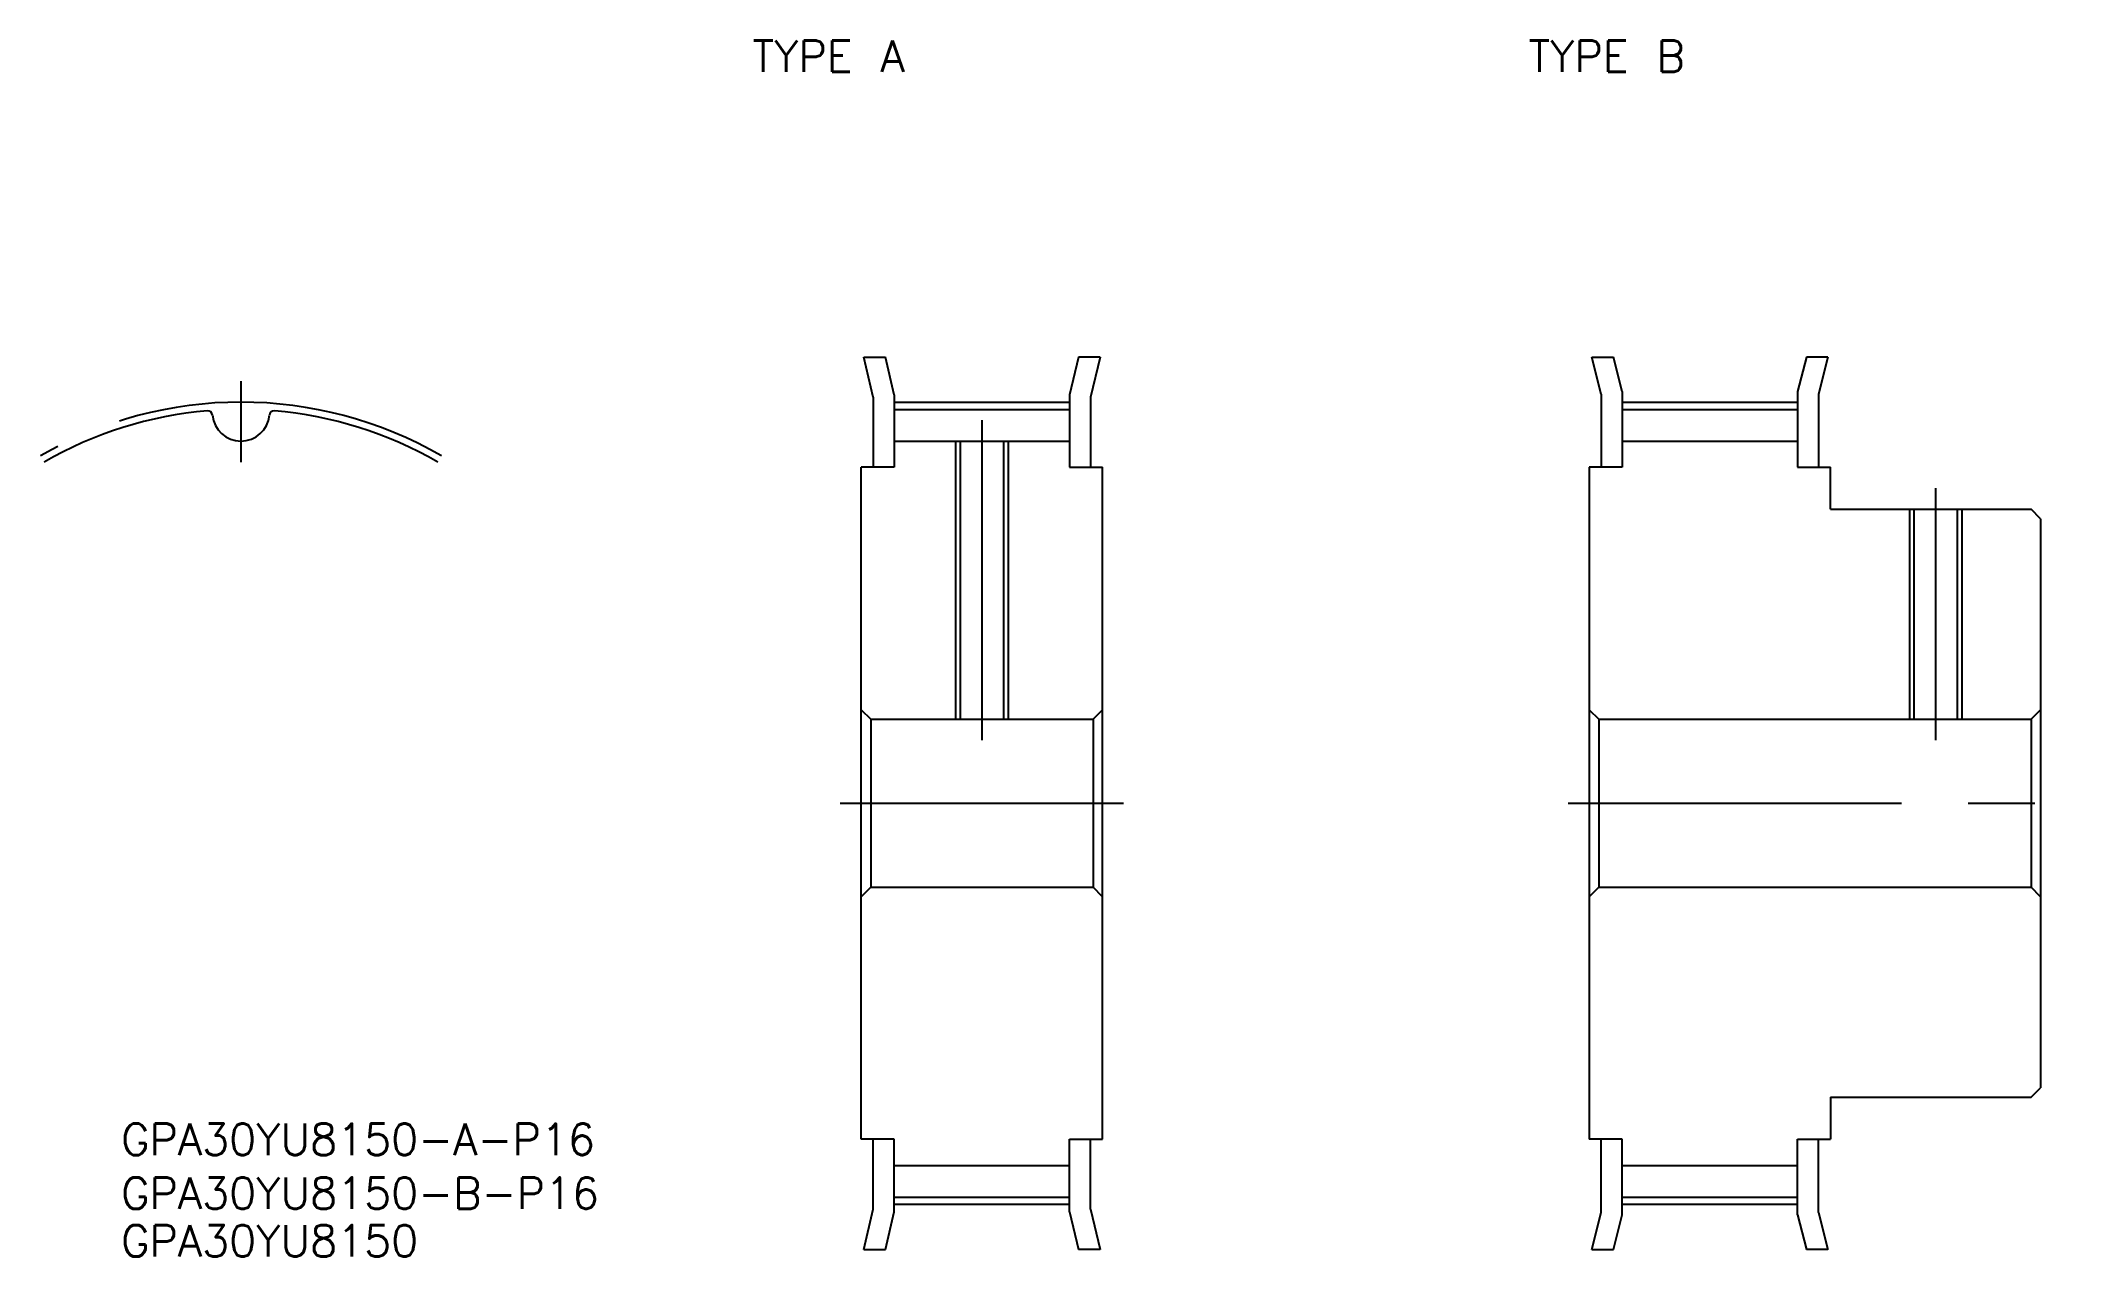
# Model space of a CAD drawing. Extents: x -19 to 173, y -43 to 73.
import ezdxf

# ---------------------------------------------------------------- set-up
doc = ezdxf.new("R2010")
doc.units = 0
doc.linetypes.add('CENTER', pattern=[50.8, 31.75, -6.35, 6.35, -6.35])
doc.layers.get('0').update_dxf_attribs({"linetype": 'CONTINUOUS'})
doc.layers.add('CENTER', color=1, linetype='CENTER')
doc.styles.get("Standard").update_dxf_attribs({"font": 'txt.shx', "height": 3, "bigfont": 'bigfont.shx'})

msp = doc.modelspace()

# ---------------------------------------------------------------- linework, layer by layer
at = {"color": 7, "linetype": 'CONTINUOUS'}
for p, q in [((59.33, 42.5), (61.39, 42.5)), ((60.23, 38.67), (59.33, 42.5)), ((62.23, 38.9), (61.39, 42.5)), ((79.78, 42.5), (78.93, 38.9)), ((81.83, 42.5), (79.78, 42.5)), ((81.83, 42.5), (80.93, 38.67)), ((128.67, 42.5), (130.73, 42.5)), ((129.57, 38.96), (128.67, 42.5)), ((131.57, 39.21), (130.73, 42.5)), ((149.11, 42.5), (148.27, 39.21)), ((151.17, 42.5), (149.11, 42.5)), ((151.17, 42.5), (150.27, 38.96)), ((60.23, 38.67), (60.23, 32)), ((62.23, 38.9), (62.23, 32)), ((78.93, 38.9), (78.93, 32)), ((80.93, 38.67), (80.93, 32)), ((129.57, 38.96), (129.57, 32)), ((131.57, 39.21), (131.57, 32)), ((148.27, 39.21), (148.27, 32)), ((150.27, 38.96), (150.27, 32)), ((62.23, 37.51), (78.93, 37.51)), ((131.57, 37.51), (148.27, 37.51)), ((62.23, 34.49), (78.93, 34.49)), ((68.52, 34.49), (68.52, 8)), ((72.65, 34.49), (72.65, 8)), ((131.57, 34.49), (148.27, 34.49)), ((59.08, -32), (59.08, 32)), ((62.23, 32), (59.08, 32)), ((78.93, 32), (82.08, 32)), ((82.08, -32), (82.08, 32)), ((128.42, 32), (128.42, -32)), ((131.57, 32), (128.42, 32)), ((148.27, 32), (151.42, 32)), ((151.42, 28), (151.42, 32)), ((151.42, 28), (170.51, 28)), ((159.35, 28), (159.35, 8)), ((163.49, 28), (163.49, 8)), ((171.42, 27.09), (170.51, 28)), ((171.42, 27.09), (171.42, -27.09)), ((171.42, 27.09), (171.42, 27.09)), ((59.08, 8.91), (59.99, 8)), ((59.99, 8), (81.18, 8)), ((59.99, 8), (59.99, -8)), ((82.08, 8.91), (81.18, 8)), ((81.18, 8), (81.18, -8)), ((128.42, 8.91), (129.33, 8)), ((129.33, 8), (170.51, 8)), ((129.33, 8), (129.33, -8)), ((171.42, 8.91), (170.51, 8)), ((170.51, 8), (170.51, -8)), ((59.08, -8.91), (59.99, -8)), ((59.99, -8), (81.18, -8)), ((82.08, -8.91), (81.18, -8)), ((128.42, -8.91), (129.33, -8)), ((129.33, -8), (170.51, -8)), ((171.42, -8.91), (170.51, -8)), ((151.42, -28), (170.51, -28)), ((151.42, -28), (151.42, -32)), ((170.51, -28), (171.42, -27.09)), ((62.23, -32), (59.08, -32)), ((60.23, -38.67), (60.23, -32)), ((62.23, -38.9), (62.23, -32)), ((78.93, -38.9), (78.93, -32)), ((78.93, -32), (82.08, -32)), ((80.93, -38.67), (80.93, -32)), ((131.57, -32), (128.42, -32)), ((129.57, -38.96), (129.57, -32)), ((131.57, -39.21), (131.57, -32)), ((148.27, -39.21), (148.27, -32)), ((148.27, -32), (151.42, -32)), ((150.27, -38.96), (150.27, -32)), ((62.23, -34.49), (78.93, -34.49)), ((131.57, -34.49), (148.27, -34.49)), ((62.23, -37.51), (78.93, -37.51)), ((131.57, -37.51), (148.27, -37.51)), ((59.33, -42.5), (60.23, -38.67)), ((61.39, -42.5), (62.23, -38.9)), ((78.93, -38.9), (79.78, -42.5)), ((80.93, -38.67), (81.83, -42.5)), ((128.67, -42.5), (129.57, -38.96)), ((130.73, -42.5), (131.57, -39.21)), ((148.27, -39.21), (149.11, -42.5)), ((150.27, -38.96), (151.17, -42.5)), ((59.33, -42.5), (61.39, -42.5)), ((81.83, -42.5), (79.78, -42.5)), ((128.67, -42.5), (130.73, -42.5)), ((151.17, -42.5), (149.11, -42.5))]:
    msp.add_line(p, q, dxfattribs=at)
at = {"color": 3, "linetype": 'CONTINUOUS'}
for p, q in [((68.08, 34.49), (68.08, 8)), ((73.08, 34.49), (73.08, 8)), ((158.92, 28), (158.92, 8)), ((163.92, 28), (163.92, 8))]:
    msp.add_line(p, q, dxfattribs=at)
at = {"color": 7, "linetype": 'CONTINUOUS'}
for centre, radius, start, end in [((0, 0), 37.51, 94.8888, 120), ((-3.16, 36.92), 0.453, 5.1713, 94.8888), ((0, 37.21), 2.72, 185.1713, 354.8287), ((3.16, 36.92), 0.453, 85.1113, 174.8287), ((0, 0), 37.51, 60, 85.1112)]:
    msp.add_arc(centre, radius, start, end, dxfattribs=at)
at = {"layer": 'CENTER', "color": 1, "linetype": 'CENTER'}
for p, q in [((0, 40.19), (0, 32.49)), ((62.23, 38.2), (78.93, 38.2)), ((131.57, 38.2), (148.27, 38.2)), ((70.58, 36.49), (70.58, 6)), ((161.42, 30), (161.42, 6)), ((57.08, 0), (84.08, 0)), ((126.42, 0), (173.42, 0)), ((62.23, -38.19), (78.93, -38.19)), ((131.57, -38.19), (148.27, -38.19))]:
    msp.add_line(p, q, dxfattribs=at)
msp.add_arc((0, 0), 38.2, 60, 120, dxfattribs=at)

# ---------------------------------------------------------------- texts
at = {"color": 7, "linetype": 'CONTINUOUS'}
for s, p in [('TYPE A', (48.73, 69.65)), ('TYPE B', (122.65, 69.65)), ('GPA30YU8150-A-P16', (-11.41, -33.5)), ('GPA30YU8150-B-P16', (-11.41, -38.63)), ('GPA30YU8150', (-11.41, -43.17))]:
    msp.add_text(s, height=3, dxfattribs=at).set_placement(p)

doc.saveas('drawing.dxf')
